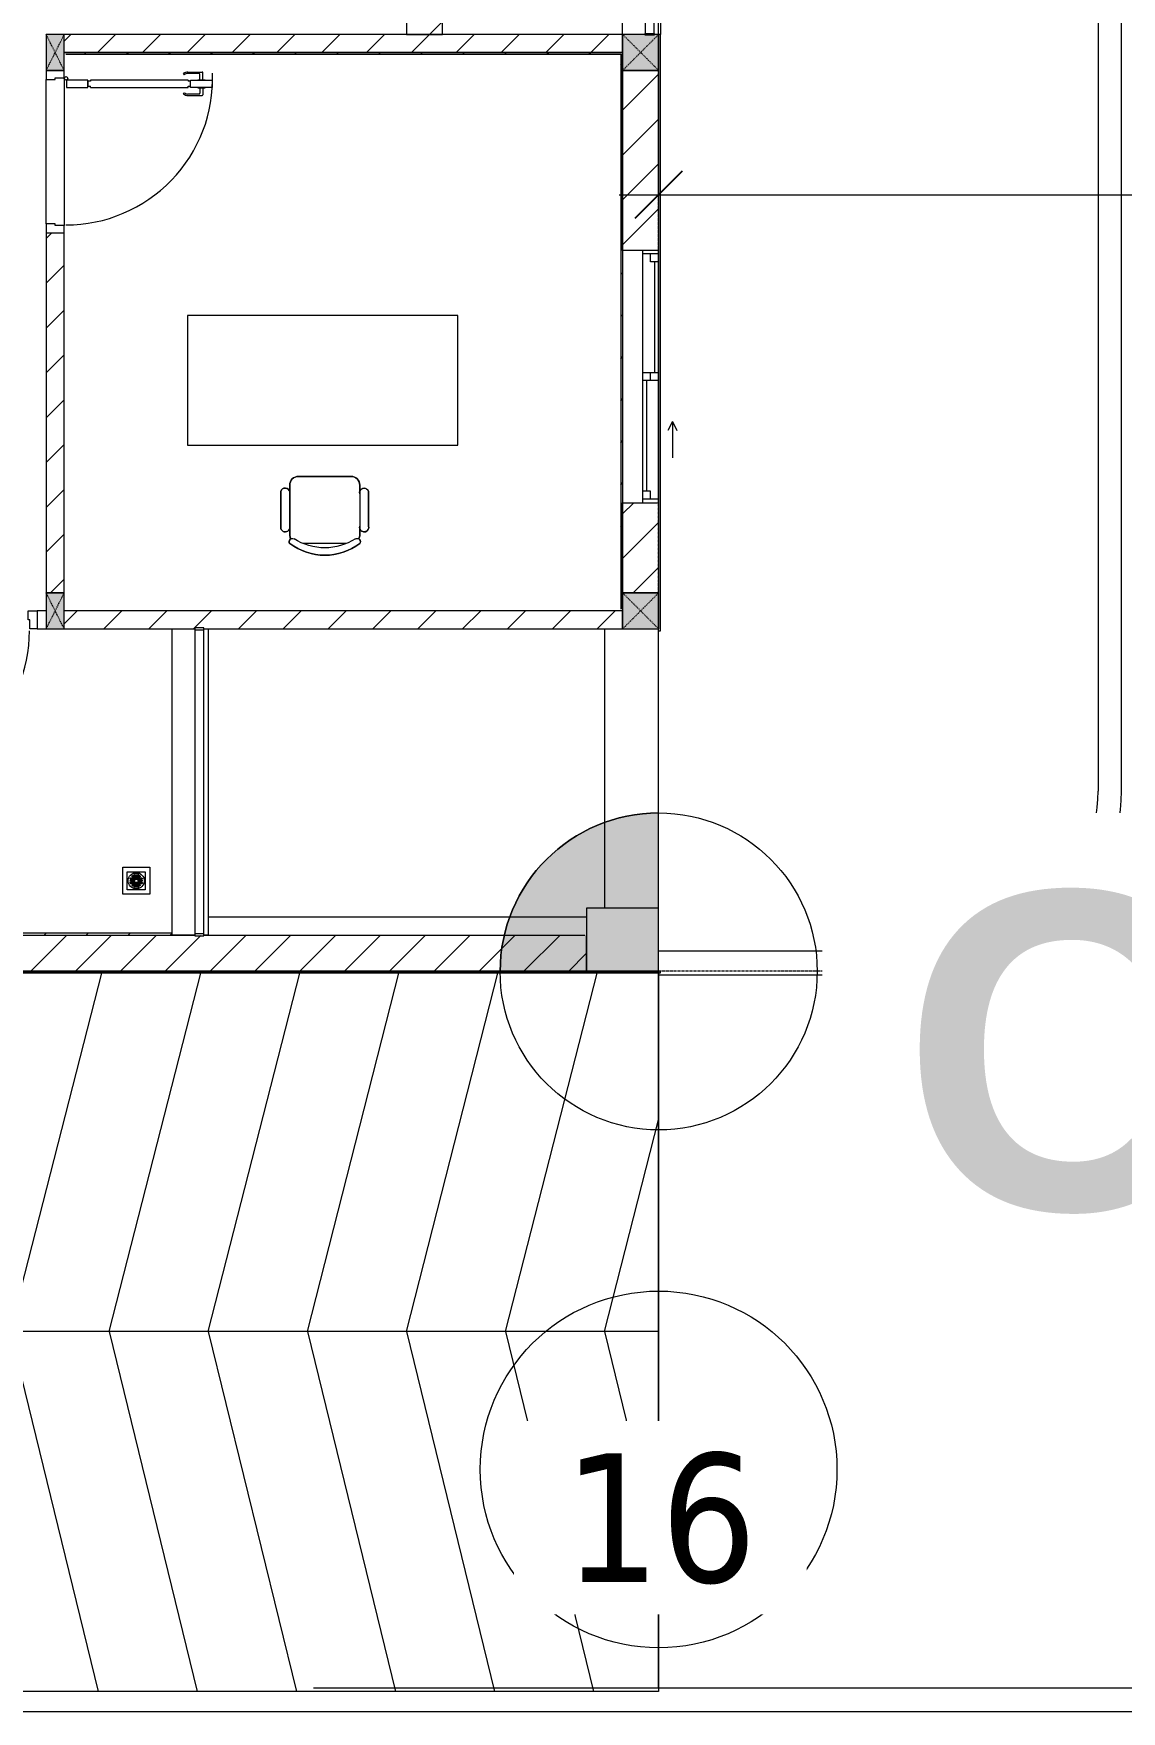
# Model space of a CAD drawing. Header units: millimetres. Extents: x 5356 to 209803, y -16346 to 109894.
# Drawn here: x 123783 to 129822, y 13127 to 22442 of the extents above; entities that cross this region are included whole.
import ezdxf

# ---------------------------------------------------------------- set-up
doc = ezdxf.new("R2010")
doc.units = ezdxf.units.MM
doc.linetypes.add('Dash', pattern=[6, 3, -3])
doc.linetypes.add('Grid Line', pattern=[22.225, 12.7, -3.175, 3.175, -3.175])
for name, color, linetype, lineweight in [('0-1', 7, 'Continuous', 5), ('A-ANNO-DIMS', 211, 'Continuous', 9), ('A-ANNO-DIMS-220', 211, 'Continuous', 9), ('A-ANNO-NOTE', 131, 'Continuous', 9), ('A-ANNO-NOTE-1', 131, 'Continuous', 18), ('A-DETL-GENF-1', 9, 'Continuous', 9), ('A-DETL-THIN', 151, 'Continuous', 9), ('A-DOOR-1', 9, 'Continuous', 9), ('A-FLOR', 192, 'Continuous', 9), ('A-FLOR-1', 9, 'Continuous', 9), ('A-FLOR-HRAL', 11, 'Continuous', 9), ('A-FLOR-HRAL-1', 9, 'Continuous', 9), ('A-GLAZ', 151, 'Continuous', 9), ('A-WALL', 113, 'Continuous', 9), ('A-WALL-1', 253, 'Continuous', 18), ('A-WALL-2', 9, 'Continuous', 9), ('A-WALL-3', 113, 'Continuous', 18), ('A-WALL-PATT-1', 10, 'Continuous', 9), ('A-WALL-PATT-2', 9, 'Continuous', 9), ('A-WALL-PATT-3', 111, 'Continuous', 9), ('G-IMPT', 8, 'Continuous', 9), ('I-FURN', 30, 'Continuous', 9), ('I-FURN-1', 9, 'Continuous', 9), ('I-WALL-1', 253, 'Continuous', 18), ('M-EQPM', 50, 'Continuous', 9), ('S-BEAM-1', 9, 'Continuous', 9), ('S-COLS', 52, 'Continuous', 9), ('S-COLS-1', 254, 'Continuous', 5), ('S-COLS-2', 253, 'Continuous', 18), ('S-COLS-3', 9, 'Continuous', 9), ('S-COLS-4', 52, 'Continuous', 18), ('S-COLS-5', 52, 'Dash', 9), ('S-COLS-HDLN', 52, 'Dash', 9), ('S-COLS-HDLN-1', 9, 'Dash', 9), ('S-GRID-1', 1, 'Grid Line', 9), ('S-GRID-IDEN', 1, 'Continuous', 9)]:
    doc.layers.add(name, color=color, linetype=linetype, lineweight=lineweight)
doc.styles.add('Arial_2', font='arial_0.ttf', dxfattribs={"width": 0.9, "height": 660})
doc.styles.add('Arial_B', font='arialbd_0.ttf', dxfattribs={"height": 1760})
doc.styles.add('Tahoma_B', font='tahomabd_0.ttf', dxfattribs={"height": 715})
doc.dimstyles.new('1_Dim_chi_tiet_khu_đất_2', dxfattribs={"dimscale": 304.8, "dimtxt": 673.371204, "dimasz": 0.866142, "dimexe": 0.721785, "dimexo": 0.0625, "dimgap": 0.072178, "dimtad": 1, "dimdec": 0, "dimrnd": 5, "dimzin": 0, "dimdsep": 46, "dimtxsty": 'Arial_2', "dimblk1": 'OBLIQUE', "dimblk2": 'OBLIQUE', "dimsah": 1, "dimcen": 0.09, "dimdle": 0.721785, "dimazin": 0, "dimtfac": 1, "dimtdec": 4, "dimtix": 1, "dimtmove": 0, "dimatfit": 3, "dimfxl": 2.165354, "dimfxlon": 1, "dimtvp": 1, "dimtolj": 1, "dimtzin": 0, "dimarcsym": 2})
pattern_1 = [(45, (0, 0), (-124.4508, 124.4508), [])]
pattern_2 = [(45, (0, 0), (-116.67262, 116.67262), [])]

# ---------------------------------------------------------------- blocks, each defined once
blk = doc.blocks.new('NCV_TKTC_KET CAU_rvt-1-TKCS_MB ĐỊNH VỊ MỐC TỌA ĐỘ CÔNG TRÌNH')
at = {"layer": 'S-COLS-1'}
blk.add_hatch(color=256, dxfattribs=at).paths.add_polyline_path([(127252.6, 17236.9), (127252.6, 17586.9), (126852.6, 17586.9), (126852.6, 17236.9)])
at = {"layer": 'A-FLOR-1'}
blk.add_line((127252.6, 17586.9), (127252.6, 19136.9), dxfattribs=at)
at = {"layer": 'S-BEAM-1'}
for p, q in [((126952.6, 19136.9), (126952.6, 17586.9)), ((127252.6, 17586.9), (127252.6, 19136.9)), ((126852.6, 17536.9), (124752.6, 17536.9))]:
    blk.add_line(p, q, dxfattribs=at)
at = {"layer": 'S-COLS-2'}
for p, q in [((127252.6, 17586.9), (126852.6, 17586.9)), ((126852.6, 17586.9), (126852.6, 17236.9)), ((127252.6, 17236.9), (127252.6, 17586.9)), ((126852.6, 17236.9), (127252.6, 17236.9))]:
    blk.add_line(p, q, dxfattribs=at)
blk = doc.blocks.new('DOOR_CW_01 CANH MO-PANEL KINH - DIW_01-900x2200-CỬA GỖ VÂN LAMINATE-553393-TKCS_MB ĐỊNH VỊ MỐC TỌA ĐỘ CÔNG TRÌNH')
at = {"layer": 'A-DETL-GENF-1'}
for p, q in [((-397, 872), (-357, 872)), ((-397, 752), (-397, 872)), ((-357, 872), (-357, 752)), ((-442, 737), (-442, 816.5)), ((-399, 820.5), (-438, 820.5)), ((-434, 799.5), (-434, 737)), ((-399, 803.5), (-430, 803.5)), ((-399, 831.8), (-397, 831.8)), ((-399, 792.2), (-399, 831.8)), ((-397, 792.2), (-399, 792.2)), ((-397, 792.2), (-397, 831.8)), ((-357, 752), (-397, 752)), ((-363, 752), (-391, 752)), ((-391, 752), (-391, 738)), ((-363, 738), (-363, 752)), ((-357, 792.2), (-357, 831.8)), ((-355, 831.8), (-357, 831.8)), ((-357, 792.2), (-355, 792.2)), ((-355, 792.2), (-355, 831.8)), ((-355, 820.5), (-316, 820.5)), ((-355, 803.5), (-324, 803.5)), ((-320, 799.5), (-320, 737)), ((-312, 737), (-312, 816.5)), ((-433.9, 711.2), (-427.3, 715.8)), ((-397, 738), (-391, 738)), ((-397, 738), (-397, 196)), ((-357, 738), (-363, 738)), ((-357, 196), (-357, 738)), ((-320.1, 711.2), (-326.7, 715.8)), ((-397, 196), (-391, 196)), ((-391, 196), (-391, 182)), ((-357, 196), (-363, 196)), ((-363, 182), (-363, 196)), ((-357, 182), (-397, 182)), ((-397, 182), (-397, 62)), ((-391, 182), (-363, 182)), ((-357, 62), (-357, 182)), ((-397, 62), (-357, 62))]:
    blk.add_line(p, q, dxfattribs=at)
blk.add_circle((-407, 60), 10, dxfattribs=at)
for centre, radius, start, end in [((-407, 60), 814, 360, 92), ((-438, 816.5), 4, 90, 180), ((-430, 799.5), 4, 90, 180), ((-324, 799.5), 4, 360, 90), ((-316, 816.5), 4, 0, 90), ((-397, 737), 45, 180, 215), ((-397, 737), 37, 180, 215), ((-357, 737), 37, 325, 0), ((-357, 737), 45, 325, 0)]:
    blk.add_arc(centre, radius, start, end, dxfattribs=at)
at = {"layer": 'A-DOOR-1'}
for p, q in [((-410, 50), (-450, 50)), ((-450, 50), (-450, -50)), ((-410, 0), (-410, 50)), ((-400, 0), (-410, 0)), ((-407, 50), (-382, 50)), ((-400, -50), (-400, 0)), ((410, 0), (400, 0)), ((400, 0), (400, -50)), ((450, 50), (410, 50)), ((410, 50), (410, 0)), ((450, -50), (450, 50)), ((-450, -50), (-400, -50)), ((400, -50), (450, -50))]:
    blk.add_line(p, q, dxfattribs=at)
blk = doc.blocks.new('BAN LV A - BAN LV A_dwg_ban hoc2-348006-TKCS_MB ĐỊNH VỊ MỐC TỌA ĐỘ CÔNG TRÌNH')
at = {"layer": 'I-FURN'}
for p, q in [((-194.4, 388.8), (-194.4, 113.4)), ((145.8, 437.4), (-145.8, 437.4)), ((194.4, 113.4), (194.4, 388.8)), ((-243, 354.4), (-243, 162)), ((194.4, 351.4), (194.4, 150.8)), ((243.7, 162), (243.7, 354.4)), ((-120.5, 64.8), (120.5, 64.8))]:
    blk.add_line(p, q, dxfattribs=at)
at = {"layer": 'I-FURN', "flags": 128}
blk.add_lwpolyline([(-737.8, 610.5), (-737.8, 1330.5), (-154.9, 1330.5), (762.2, 1330.5), (762.2, 610.5)], close=True, dxfattribs=at)
at = {"layer": 'I-FURN'}
for centre, radius, start, end in [((-145.8, 388.8), 48.6, 90, 180), ((145.8, 388.8), 48.6, 360, 90), ((-218.7, 347.3), 25.3, 343.7398, 163.7398), ((219.4, 347.3), 25.3, 16.2602, 170.70537), ((-218.7, 154.9), 25.3, 163.7398, 16.2602), ((-180.2, 75.4), 17.8, 57.97259, 216.69006), ((-145.8, 113.4), 48.6, 180, 207.58444), ((180.2, 75.4), 17.8, 323.30994, 122.02741), ((145.8, 113.4), 48.6, 332.41556, 0), ((219.4, 154.9), 25.3, 189.29463, 16.2602), ((0, 324), 324, 233.1301, 306.8699), ((0, 359.3), 318.2, 237.57575, 302.42425)]:
    blk.add_arc(centre, radius, start, end, dxfattribs=at)
blk = doc.blocks.new('BAN LV A - BAN LV A_dwg-348005-TKCS_MB ĐỊNH VỊ MỐC TỌA ĐỘ CÔNG TRÌNH')
at = {"extrusion": (0, 0, -1), "zscale": -1, "rotation": 180}
blk.add_blockref('BAN LV A - BAN LV A_dwg_ban hoc2-348006-TKCS_MB ĐỊNH VỊ MỐC TỌA ĐỘ CÔNG TRÌNH', (-729, 1383.7), dxfattribs=at)
blk = doc.blocks.new('BAN LV A - BAN LV A-348231-TKCS_MB ĐỊNH VỊ MỐC TỌA ĐỘ CÔNG TRÌNH')
at = {"layer": 'I-FURN-1'}
for p, q in [((486, 1221.7), (486, 1029.3)), ((534.6, 1270.3), (534.6, 1235.9)), ((923.4, 1232.9), (923.4, 1270.3)), ((972.7, 1029.3), (972.7, 1221.7)), ((534.6, 1029.3), (534.6, 994.9)), ((923.4, 994.9), (923.4, 1032.3)), ((583.2, 946.3), (874.8, 946.3)), ((1491.2, 773.2), (-8.8, 773.2)), ((-8.8, 773.2), (-8.8, 53.2)), ((1491.2, 53.2), (1491.2, 773.2)), ((-8.8, 53.2), (1491.2, 53.2))]:
    blk.add_line(p, q, dxfattribs=at)
for centre, radius, start, end in [((548.9, 1308.3), 17.8, 143.30994, 240.59603), ((729, 1059.7), 324, 53.1301, 126.8699), ((909.2, 1308.3), 17.8, 299.40397, 36.69006), ((510.3, 1228.8), 25.3, 16.2602, 196.2602), ((583.2, 1270.3), 48.6, 152.41556, 180), ((874.8, 1270.3), 48.6, 360, 27.58444), ((948.4, 1228.8), 25.3, 343.7398, 170.70537), ((510.3, 1036.4), 25.3, 196.2602, 343.7398), ((948.4, 1036.4), 25.3, 189.29463, 343.7398), ((583.2, 994.9), 48.6, 180, 270), ((874.8, 994.9), 48.6, 270, 360)]:
    blk.add_arc(centre, radius, start, end, dxfattribs=at)
blk.add_blockref('BAN LV A - BAN LV A_dwg-348005-TKCS_MB ĐỊNH VỊ MỐC TỌA ĐỘ CÔNG TRÌNH', (0, 0))
blk = doc.blocks.new('Railing - 50 x 10mm-457210-TKCS_MB ĐỊNH VỊ MỐC TỌA ĐỘ CÔNG TRÌNH')
at = {"layer": 'A-FLOR-HRAL-1'}
for p, q in [((25, 5), (-25, 5)), ((-25, 5), (-25, -5)), ((25, -5), (25, 5)), ((-25, -5), (25, -5))]:
    blk.add_line(p, q, dxfattribs=at)
blk = doc.blocks.new('Railing - Railing-852320-TKCS_MB ĐỊNH VỊ MỐC TỌA ĐỘ CÔNG TRÌNH')
at = {"layer": 'A-FLOR-HRAL-1'}
for p, q in [((101769.1, 9871.7), (101769.1, 8182.9)), ((101819.1, 8182.9), (101819.1, 9871.7))]:
    blk.add_line(p, q, dxfattribs=at)
at = {"rotation": 180}
for p in [(101794.1, 9876.7), (101794.1, 8177.9)]:
    blk.add_blockref('Railing - 50 x 10mm-457210-TKCS_MB ĐỊNH VỊ MỐC TỌA ĐỘ CÔNG TRÌNH', p, dxfattribs=at)
blk = doc.blocks.new('G1_SOF - BO TRU - 100x200-V63-TKCS_MB ĐỊNH VỊ MỐC TỌA ĐỘ CÔNG TRÌNH')
at = {"layer": 'S-COLS-3'}
blk.add_hatch(color=256, dxfattribs=at).paths.add_polyline_path([(50, -100), (50, 100), (-50, 100), (-50, -100)])
at = {"layer": 'S-COLS-2'}
for p, q in [((50, 100), (-50, 100)), ((-50, 100), (-50, -100)), ((50, -100), (50, 100)), ((-50, -100), (50, -100))]:
    blk.add_line(p, q, dxfattribs=at)
at = {"layer": 'S-COLS-HDLN-1'}
for p, q in [((50, 100), (-50, -100)), ((-50, 100), (50, -100))]:
    blk.add_line(p, q, dxfattribs=at)
blk = doc.blocks.new('DOOR_CW_01 CANH MO-PANEL KINH - DIG_01-900x2200-CỬA NHÔM KÍNH-400860-TKCS_MB ĐỊNH VỊ MỐC TỌA ĐỘ CÔNG TRÌNH')
at = {"layer": 'A-DETL-GENF-1'}
for p, q in [((-397, -182), (-397, -62)), ((-397, -62), (-357, -62)), ((-357, -62), (-357, -182)), ((-357, -182), (-397, -182)), ((-391, -196), (-391, -182)), ((-391, -182), (-363, -182)), ((-363, -182), (-363, -196)), ((-397, -196), (-391, -196)), ((-397, -738), (-397, -196)), ((-357, -196), (-363, -196)), ((-357, -196), (-357, -738)), ((-442, -737), (-442, -816.5)), ((-434, -799.5), (-434, -737)), ((-433.9, -711.2), (-427.3, -715.8)), ((-397, -738), (-391, -738)), ((-391, -752), (-391, -738)), ((-357, -738), (-363, -738)), ((-363, -738), (-363, -752)), ((-320.1, -711.2), (-326.7, -715.8)), ((-320, -799.5), (-320, -737)), ((-312, -737), (-312, -816.5)), ((-399, -820.5), (-438, -820.5)), ((-399, -803.5), (-430, -803.5)), ((-399, -792.2), (-399, -831.8)), ((-397, -792.2), (-399, -792.2)), ((-399, -831.8), (-397, -831.8)), ((-357, -752), (-397, -752)), ((-397, -752), (-397, -872)), ((-397, -792.2), (-397, -831.8)), ((-363, -752), (-391, -752)), ((-357, -872), (-357, -752)), ((-357, -792.2), (-357, -831.8)), ((-357, -792.2), (-355, -792.2)), ((-355, -831.8), (-357, -831.8)), ((-355, -792.2), (-355, -831.8)), ((-355, -803.5), (-324, -803.5)), ((-355, -820.5), (-316, -820.5)), ((-397, -872), (-357, -872))]:
    blk.add_line(p, q, dxfattribs=at)
blk.add_circle((-407, -60), 10, dxfattribs=at)
for centre, radius, start, end in [((-407, -60), 814, 268, 0), ((-397, -737), 45, 145, 180), ((-397, -737), 37, 145, 180), ((-357, -737), 37, 0, 35), ((-357, -737), 45, 360, 35), ((-438, -816.5), 4, 180, 270), ((-430, -799.5), 4, 180, 270), ((-324, -799.5), 4, 270, 0), ((-316, -816.5), 4, 270, 0)]:
    blk.add_arc(centre, radius, start, end, dxfattribs=at)
at = {"layer": 'A-DOOR-1'}
for p, q in [((-450, -50), (-450, 50)), ((-450, 50), (-400, 50)), ((-400, 50), (-400, 0)), ((400, 0), (400, 50)), ((400, 50), (450, 50)), ((450, 50), (450, -50)), ((-410, -50), (-450, -50)), ((-410, 0), (-410, -50)), ((-400, 0), (-410, 0)), ((-407, -50), (-382, -50)), ((410, 0), (400, 0)), ((410, -50), (410, 0)), ((450, -50), (410, -50))]:
    blk.add_line(p, q, dxfattribs=at)
blk = doc.blocks.new('NCV_TKTC_TANG 1_rvt-1-TKCS_MB ĐỊNH VỊ MỐC TỌA ĐỘ CÔNG TRÌNH')
at = {"layer": 'A-WALL-PATT-1'}
h = blk.add_hatch(dxfattribs=at)
h.set_pattern_fill('FP_2', color=256, style=0, pattern_type=2)
h.set_pattern_definition(pattern_1)
h.paths.add_polyline_path([(127052.6, 22336.9), (127052.6, 22436.9), (123952.6, 22436.9), (123952.6, 22336.9), (126399.8, 22336.9)])
h = blk.add_hatch(dxfattribs=at)
h.set_pattern_fill('FP_2', color=256, style=0, pattern_type=2)
h.set_pattern_definition(pattern_1)
h.paths.add_polyline_path([(123952.6, 19337.4), (123952.6, 21336.5), (123852.6, 21336.5), (123852.6, 19337.4)])
h.paths.add_polyline_path([(123952.6, 22236.5), (123952.6, 22236.9), (123902.6, 22236.5)])
h = blk.add_hatch(dxfattribs=at)
h.set_pattern_fill('FP_2', color=256, style=0, pattern_type=2)
h.set_pattern_definition(pattern_1)
h.paths.add_polyline_path([(123952.6, 19136.9), (124677.6, 19136.9), (124677.6, 19142.4), (124727.6, 19142.4), (124727.6, 19136.9), (127052.6, 19136.9), (127052.6, 19236.9), (123952.6, 19236.9), (123952.6, 19159.4)])
at = {"layer": 'A-WALL-PATT-2'}
h = blk.add_hatch(dxfattribs=at)
h.set_pattern_fill('FP_3', color=256, style=0, pattern_type=2)
h.set_pattern_definition(pattern_2)
h.paths.add_polyline_path([(126399.8, 22326.9), (127042.6, 22326.9), (127042.6, 22336.9), (123952.6, 22336.9), (123952.6, 22326.9), (123978.9, 22326.9)])
h = blk.add_hatch(dxfattribs=at)
h.set_pattern_fill('FP_3', color=256, style=0, pattern_type=2)
h.set_pattern_definition(pattern_2)
h.paths.add_polyline_path([(127042.6, 19246.9), (127052.6, 19246.9), (127052.6, 22336.9), (127042.6, 22336.9), (127042.6, 19837.4)])
h = blk.add_hatch(dxfattribs=at)
h.set_pattern_fill('FP_3', color=256, style=0, pattern_type=2)
h.set_pattern_definition(pattern_2)
h.paths.add_polyline_path([(123373.7, 17436.9), (124552.6, 17436.9), (124552.6, 17446.9), (122952.6, 17446.9), (122952.6, 17436.9)])
at = {"layer": 'A-FLOR-1'}
for p, q in [((123852.6, 21386.5), (123852.6, 22186.5)), ((123952.6, 22196.5), (123952.6, 21376.5))]:
    blk.add_line(p, q, dxfattribs=at)
at = {"layer": 'A-WALL-1'}
for p, q in [((127052.6, 22436.9), (123952.6, 22436.9)), ((127052.6, 22336.9), (127052.6, 22436.9)), ((123952.6, 22336.9), (127052.6, 22336.9)), ((123852.6, 19337.4), (123952.6, 19337.4)), ((123852.6, 19236.9), (123842.6, 19236.9)), ((127052.6, 19236.9), (123952.6, 19236.9)), ((127052.6, 19136.9), (127052.6, 19236.9)), ((123952.6, 19136.9), (124677.6, 19136.9)), ((124727.6, 19136.9), (127052.6, 19136.9))]:
    blk.add_line(p, q, dxfattribs=at)
at = {"layer": 'A-WALL-2'}
for p, q in [((123852.6, 21386.5), (123852.6, 22186.5)), ((123952.6, 22196.5), (123952.6, 21376.5)), ((123852.6, 21336.5), (123852.6, 19337.4)), ((123952.6, 19337.4), (123952.6, 21336.5)), ((123842.6, 19236.9), (123802.6, 19236.9)), ((123802.6, 19136.9), (123852.6, 19136.9)), ((124552.6, 17446.9), (124552.6, 19136.9)), ((124752.6, 19136.9), (124752.6, 17436.9)), ((124677.6, 17436.9), (124552.6, 17436.9)), ((124752.6, 17436.9), (124727.6, 17436.9))]:
    blk.add_line(p, q, dxfattribs=at)
at = {"layer": 'I-WALL-1'}
for p, q in [((127042.6, 22336.9), (123952.6, 22336.9)), ((123962.6, 22326.9), (127042.6, 22326.9)), ((127052.6, 22336.9), (127042.6, 22336.9)), ((127042.6, 22326.9), (127042.6, 19246.9)), ((127052.6, 21237.4), (127052.6, 22336.9)), ((127052.6, 19246.9), (127052.6, 19837.4)), ((122952.6, 17436.9), (124552.6, 17436.9)), ((124552.6, 17446.9), (122962.6, 17446.9)), ((124552.6, 17436.9), (124552.6, 17446.9))]:
    blk.add_line(p, q, dxfattribs=at)
at = {"layer": 'A-DOOR-1', "rotation": 269.9999999999996}
blk.add_blockref('DOOR_CW_01 CANH MO-PANEL KINH - DIW_01-900x2200-CỬA GỖ VÂN LAMINATE-553393-TKCS_MB ĐỊNH VỊ MỐC TỌA ĐỘ CÔNG TRÌNH', (123902.6, 21786.5), dxfattribs=at)
at = {"layer": 'A-DOOR-1'}
blk.add_blockref('DOOR_CW_01 CANH MO-PANEL KINH - DIG_01-900x2200-CỬA NHÔM KÍNH-400860-TKCS_MB ĐỊNH VỊ MỐC TỌA ĐỘ CÔNG TRÌNH', (123352.6, 19186.9), dxfattribs=at)
at = {"layer": 'A-FLOR-HRAL-1'}
blk.add_blockref('Railing - Railing-852320-TKCS_MB ĐỊNH VỊ MỐC TỌA ĐỘ CÔNG TRÌNH', (22908.5, 9260.7), dxfattribs=at)
at = {"layer": 'I-FURN-1', "rotation": 180}
blk.add_blockref('BAN LV A - BAN LV A-348231-TKCS_MB ĐỊNH VỊ MỐC TỌA ĐỘ CÔNG TRÌNH', (126128.2, 20929.7), dxfattribs=at)
at = {"layer": 'S-COLS-3', "rotation": 180}
for p in [(123902.6, 22336.9), (123902.6, 19236.9)]:
    blk.add_blockref('G1_SOF - BO TRU - 100x200-V63-TKCS_MB ĐỊNH VỊ MỐC TỌA ĐỘ CÔNG TRÌNH', p, dxfattribs=at)
blk = doc.blocks.new('1_FAMILY RVT - W01-WxH 1400x1400xmm-389822-TKCS_MB ĐỊNH VỊ MỐC TỌA ĐỘ CÔNG TRÌNH')
at = {"layer": 'A-GLAZ'}
for p, q in [((248.4, 172.39), (299.2, 197.79)), ((-700, 96.19), (-700, -103.81)), ((700, 96.19), (-700, 96.19)), ((-700, 96.19), (-636.5, 96.19)), ((-680.95, 96.19), (-680.95, 7.29)), ((-636.5, 96.19), (-22.225, 96.19)), ((-636.5, 96.19), (-636.5, 51.74)), ((-22.225, 7.29), (-22.225, 96.19)), ((-22.225, 96.19), (22.225, 96.19)), ((22.225, 96.19), (680.95, 96.19)), ((22.225, 96.19), (22.225, 7.29)), ((248.4, 172.39), (299.2, 146.99)), ((248.4, 172.39), (451.6, 172.39)), ((680.95, 96.19), (700, 96.19)), ((680.95, 96.19), (680.95, 7.29)), ((700, -103.81), (700, 96.19)), ((-700, 7.29), (-680.95, 7.29)), ((-636.5, 51.74), (-680.95, 51.74)), ((-680.95, 7.29), (-22.225, 7.29)), ((-636.5, 73.965), (-22.225, 73.965)), ((22.225, 51.74), (-22.225, 51.74)), ((-22.225, 7.29), (22.225, 7.29)), ((22.225, 29.515), (636.5, 29.515)), ((22.225, 7.29), (636.5, 7.29)), ((636.5, 51.74), (636.5, 7.29)), ((680.95, 51.74), (636.5, 51.74)), ((636.5, 7.29), (700, 7.29)), ((-700, -103.81), (700, -103.81))]:
    blk.add_line(p, q, dxfattribs=at)
blk = doc.blocks.new('TKTC_XREF_251221_MB TANG 1 - TKTC_XREF_260130_MB TANG 1_dwg_THU NUOC - THU NUOC-444531-TKCS_MB TẦNG 1-4202124-TKCS_MB ĐỊNH VỊ MỐC TỌA ĐỘ CÔNG TRÌNH')
at = {"layer": 'M-EQPM'}
for p, q in [((-23.3, 10.8), (40.9, 10.8)), ((40.9, 4.8), (-23.3, 4.8)), ((-11, 23.3), (28.5, 23.3)), ((28.5, 17.3), (-11, 17.3)), ((-1.1, 35.6), (18.5, 35.6)), ((18.5, 29.6), (-1.1, 29.6)), ((-23.3, -13.6), (40.9, -13.6)), ((40.9, -19.6), (-23.3, -19.6)), ((-11, -26.1), (28.5, -26.1)), ((28.5, -32.1), (-11, -32.1)), ((-1.1, -38.5), (18.5, -38.5)), ((18.5, -44.5), (-1.1, -44.5))]:
    blk.add_line(p, q, dxfattribs=at)
at = {"layer": 'M-EQPM', "flags": 128}
for points in [[(83.7, -79.4), (83.7, 70.6), (-66.3, 70.6), (-66.3, -79.4)], [(58.7, -54.4), (58.7, 45.6), (-41.3, 45.6), (-41.3, -54.4)]]:
    blk.add_lwpolyline(points, close=True, dxfattribs=at)
for points in [[(-23.3, -1.2), (0.7, -1.2), (0.7, -7.2), (-23.3, -7.2)], [(40.9, -7.2), (16.7, -7.2), (16.7, -1.2), (40.9, -1.2)]]:
    blk.add_lwpolyline(points, dxfattribs=at)
at = {"layer": 'M-EQPM'}
for centre, radius, start, end in [((8.7, -4.4), 45, 360, 180), ((8.7, -4.4), 45, 360, 180), ((-23.3, 7.8), 3, 90, 270), ((-11, 20.3), 3, 90, 270), ((-1.1, 32.6), 3, 90, 270), ((18.5, 32.6), 3, 270, 90), ((28.5, 20.3), 3, 270, 90), ((40.9, 7.8), 3, 270, 90), ((8.7, -4.4), 45, 180, 360), ((8.7, -4.4), 45, 180, 360), ((-23.3, -4.2), 3, 90, 270), ((-23.3, -16.6), 3, 90, 270), ((-11, -29.1), 3, 90, 270), ((-1.1, -41.5), 3, 90, 270), ((18.5, -41.5), 3, 270, 90), ((28.5, -29.1), 3, 270, 90), ((40.9, -4.2), 3, 270, 90), ((40.9, -16.6), 3, 270, 90)]:
    blk.add_arc(centre, radius, start, end, dxfattribs=at)
blk = doc.blocks.new('TKTC_XREF_251221_MB TANG 1 - TKTC_XREF_260130_MB TANG 1_dwg-4202109-TKCS_MB ĐỊNH VỊ MỐC TỌA ĐỘ CÔNG TRÌNH')
at = {"layer": 'G-IMPT'}
blk.add_line((-75899.1, -383759.7), (-75899.1, -382209.7), dxfattribs=at)
at = {"extrusion": (0, 0, -1), "zscale": -1}
blk.add_blockref('TKTC_XREF_251221_MB TANG 1 - TKTC_XREF_260130_MB TANG 1_dwg_THU NUOC - THU NUOC-444531-TKCS_MB TẦNG 1-4202124-TKCS_MB ĐỊNH VỊ MỐC TỌA ĐỘ CÔNG TRÌNH', (78790.5, -383603.7), dxfattribs=at)
blk = doc.blocks.new('TKTC_XREF_251221_MB TANG 1 - TKTC_XREF_251221_MB TANG 1-2038492-TKCS_MB ĐỊNH VỊ MỐC TỌA ĐỘ CÔNG TRÌNH')
blk.add_blockref('TKTC_XREF_251221_MB TANG 1 - TKTC_XREF_260130_MB TANG 1_dwg-4202109-TKCS_MB ĐỊNH VỊ MỐC TỌA ĐỘ CÔNG TRÌNH', (169499.1, 384109.7))
blk = doc.blocks.new('G1_SOF - BO TRU - 200x200-3051103-TKCS_MB ĐỊNH VỊ MỐC TỌA ĐỘ CÔNG TRÌNH')
at = {"layer": 'S-COLS-HDLN'}
for p, q in [((-100, -100), (100, 100)), ((100, -100), (-100, 100))]:
    blk.add_line(p, q, dxfattribs=at)
blk = doc.blocks.new('Railing - 50 x 10mm-1251311-TKCS_MB ĐỊNH VỊ MỐC TỌA ĐỘ CÔNG TRÌNH')
at = {"layer": 'A-FLOR-HRAL'}
for p, q in [((25, 5), (-25, 5)), ((-25, 5), (-25, -5)), ((25, -5), (25, 5)), ((-25, -5), (25, -5))]:
    blk.add_line(p, q, dxfattribs=at)
blk = doc.blocks.new('Railing - Railing-3225005-TKCS_MB ĐỊNH VỊ MỐC TỌA ĐỘ CÔNG TRÌNH')
at = {"layer": 'A-FLOR-HRAL'}
for p, q in [((127177.6, 25356.9), (127177.6, 22442.4)), ((127227.6, 22442.4), (127227.6, 25356.9))]:
    blk.add_line(p, q, dxfattribs=at)
at = {"extrusion": (0, 0, -1), "zscale": -1}
for p in [(-127202.6, 25361.9), (-127202.6, 22437.4)]:
    blk.add_blockref('Railing - 50 x 10mm-1251311-TKCS_MB ĐỊNH VỊ MỐC TỌA ĐỘ CÔNG TRÌNH', p, dxfattribs=at)
blk = doc.blocks.new('Grid - M_Grid Head - Circle-353313-TKCS_MB ĐỊNH VỊ MỐC TỌA ĐỘ CÔNG TRÌNH')
at = {"layer": 'S-GRID-IDEN'}
blk.add_circle((0, 0), 4.5, dxfattribs=at)
blk = doc.blocks.new('SSA-CLH-COORDINATE POINT - Site-1604541-TKCS_MB ĐỊNH VỊ MỐC TỌA ĐỘ CÔNG TRÌNH')
at = {"layer": 'A-ANNO-NOTE'}
h = blk.add_hatch(color=256, dxfattribs=at)
edge = h.paths.add_edge_path()
edge.add_line((0, 0), (-4, 0))
edge.add_arc((0, 0), 4, 90, 180, ccw=False)
edge.add_line((0, 4), (0, 0))
for p, q in [((0, 0), (0, 4)), ((-4, 0), (0, 0))]:
    blk.add_line(p, q, dxfattribs=at)
blk.add_arc((0, 0), 4, 90, 180, dxfattribs=at)
at = {"layer": 'A-ANNO-NOTE-1'}
blk.add_circle((0, 0), 4, dxfattribs=at)
blk = doc.blocks.new('DIMBLOCK29-TKCS_MB ĐỊNH VỊ MỐC TỌA ĐỘ CÔNG TRÌNH')
at = {"layer": 'A-ANNO-DIMS-220'}
for p, q in [((127252.6, 22207.6), (127252.6, 21327.6)), ((127252.6, 21547.6), (127252.6, 22207.6)), ((134801.5, 22207.6), (134801.5, 21327.6)), ((134801.5, 21547.6), (134801.5, 22207.6)), ((127032.6, 21547.6), (135021.5, 21547.6))]:
    blk.add_line(p, q, dxfattribs=at)
at = {"layer": 'A-ANNO-DIMS-220', "lineweight": 25}
for p, q in [((127252.6, 21547.6), (127384.6, 21679.6)), ((134801.5, 21547.6), (134933.5, 21679.6)), ((127252.6, 21547.6), (127120.6, 21415.6)), ((134801.5, 21547.6), (134669.5, 21415.6))]:
    blk.add_line(p, q, dxfattribs=at)
at = {"layer": 'A-ANNO-DIMS-220', "color": 0, "insert": (130115.4, 22426.5), "char_height": 660, "width": 2187.938, "attachment_point": 1, "line_spacing_factor": 0.941778, "style": 'Arial_2'}
blk.add_mtext('7550', dxfattribs=at)
blk = doc.blocks.new('_Oblique')
at = {"color": 0, "linetype": 'ByBlock', "lineweight": -2}
blk.add_line((-0.5, -0.5), (0.5, 0.5), dxfattribs=at)

msp = doc.modelspace()

# ---------------------------------------------------------------- hatches: boundary and pattern name
at = {"layer": 'A-WALL-PATT-3'}
h = msp.add_hatch(dxfattribs=at)
h.set_pattern_fill('FP_1', color=256, style=0, pattern_type=2)
h.set_pattern_definition(pattern_1)
h.paths.add_polyline_path([(126052.6, 22436.9), (126052.6, 22612.4), (125852.6, 22612.4), (125852.6, 22436.9), (125952.6, 22436.9)])
h.paths.add_polyline_path([(125952.6, 25112.4), (126052.6, 25112.4), (126052.6, 25436.9), (125852.6, 25436.9), (125852.6, 25112.4)])
h = msp.add_hatch(dxfattribs=at)
h.set_pattern_fill('FP_1', color=256, style=0, pattern_type=2)
h.set_pattern_definition(pattern_1)
h.paths.add_polyline_path([(127252.6, 19336.9), (127252.6, 19837.4), (127052.6, 19837.4), (127052.6, 19336.9)])
h.paths.add_polyline_path([(127252.6, 21237.4), (127252.6, 22237.4), (127052.6, 22237.4), (127052.6, 21237.4)])
h = msp.add_hatch(dxfattribs=at)
h.set_pattern_fill('FP_1', color=256, style=0, pattern_type=2)
h.set_pattern_definition(pattern_1)
h.paths.add_polyline_path([(126852.6, 17235.3), (126852.6, 17435.3), (122952.6, 17435.3), (122952.6, 17235.3), (126399.8, 17235.3)])
at = {"layer": 'S-COLS-1'}
for points in [[(127227.6, 22237.4), (127252.6, 22237.4), (127252.6, 22437.4), (127227.6, 22437.4), (127227.6, 22432.4), (127177.6, 22432.4), (127177.6, 22437.4), (127052.6, 22437.4), (127052.6, 22237.4), (127177.6, 22237.4)], [(127052.6, 19136.9), (127252.6, 19136.9), (127252.6, 19336.9), (127052.6, 19336.9), (127052.6, 19159.4)]]:
    msp.add_hatch(color=256, dxfattribs=at).paths.add_polyline_path(points)

# ---------------------------------------------------------------- linework, layer by layer
at = {"layer": 'A-DETL-THIN'}
for p, q in [((119252.6, 17232.3), (127252.6, 17232.3)), ((123652.6, 15236.9), (124162.6, 17232.3)), ((124202.6, 15236.9), (124712.6, 17232.3)), ((124752.6, 15236.9), (125262.6, 17232.3)), ((125302.6, 15236.9), (125812.6, 17232.3)), ((125852.6, 15236.9), (126362.6, 17232.3)), ((126402.6, 15236.9), (126912.6, 17232.3)), ((127252.6, 17232.3), (127252.6, 13236.9)), ((126952.6, 15236.9), (127252.6, 16410.6)), ((127252.6, 15236.9), (119252.6, 15236.9)), ((123652.6, 15236.9), (124141.3, 13236.9)), ((124202.6, 15236.9), (124691.3, 13236.9)), ((124752.6, 15236.9), (125241.3, 13236.9)), ((125302.6, 15236.9), (125791.3, 13236.9)), ((125852.6, 15236.9), (126341.3, 13236.9)), ((126402.6, 15236.9), (126891.3, 13236.9)), ((126952.6, 15236.9), (127252.6, 14009.4)), ((127252.6, 13236.9), (119252.6, 13236.9))]:
    msp.add_line(p, q, dxfattribs=at)
at = {"layer": 'A-FLOR'}
for p, q in [((129821.6, 18236.9), (129821.6, 33857.4)), ((129691.6, 33727.4), (129691.6, 18236.9)), ((128801.6, 17346.9), (127252.6, 17346.9)), ((127252.5, 17226.9), (127252.5, 17216.9)), ((127252.5, 17216.9), (128801.6, 17216.9)), ((127252.6, 13256.9), (127252.6, 17216.9)), ((125332.6, 13236.9), (123123.5, 13236.9)), ((132227.7, 13256.9), (125337, 13256.9)), ((123123.5, 13126.9), (132281.5, 13126.9))]:
    msp.add_line(p, q, dxfattribs=at)
for radius in [890, 1020]:
    msp.add_arc((128801.6, 18236.9), radius, 270, 360, dxfattribs=at)
at = {"layer": 'A-WALL'}
for p, q in [((127052.6, 22437.4), (127052.6, 25351.9)), ((127252.6, 22437.4), (127252.6, 25361.9)), ((127262.6, 25361.9), (127262.6, 22436.9)), ((127252.6, 22237.4), (127052.6, 22237.4)), ((127252.6, 22237.4), (127252.6, 21237.4)), ((127252.6, 19837.4), (127252.6, 19336.9)), ((127052.6, 19336.9), (127252.6, 19336.9))]:
    msp.add_line(p, q, dxfattribs=at)
at = {"layer": 'A-WALL-3'}
for p, q in [((125852.6, 22612.4), (125852.6, 22436.9)), ((126052.6, 22436.9), (126052.6, 22612.4)), ((125852.6, 22436.9), (126052.6, 22436.9)), ((127252.6, 22436.9), (127252.6, 22237.4)), ((127262.6, 22436.9), (127252.6, 22436.9)), ((127262.6, 22237.4), (127262.6, 22436.9)), ((127052.6, 22237.4), (127052.6, 21237.4)), ((127262.6, 19126.9), (127262.6, 22237.4)), ((127052.6, 19837.4), (127052.6, 19336.9)), ((127252.6, 19336.9), (127252.6, 19136.9)), ((127252.6, 19126.9), (127262.6, 19126.9)), ((124677.6, 17435.3), (122952.6, 17435.3)), ((126842.5, 17435.3), (124727.6, 17435.3)), ((126852.6, 17235.3), (126852.6, 17435.3)), ((127252.6, 17236.9), (118502.5, 17236.9)), ((122952.6, 17235.3), (126852.6, 17235.3)), ((127262.6, 17226.9), (127262.6, 17236.9)), ((118242.6, 17226.9), (127262.6, 17226.9))]:
    msp.add_line(p, q, dxfattribs=at)
at = {"layer": 'S-COLS'}
for p, q in [((127052.6, 22237.4), (127252.6, 22237.4)), ((127252.6, 19336.9), (127052.6, 19336.9))]:
    msp.add_line(p, q, dxfattribs=at)
at = {"layer": 'S-COLS-4'}
for p, q in [((127177.6, 22437.4), (127052.6, 22437.4)), ((127052.6, 22437.4), (127052.6, 22237.4)), ((127252.6, 22437.4), (127227.6, 22437.4)), ((127252.6, 22237.4), (127252.6, 22437.4)), ((127052.6, 19336.9), (127052.6, 19136.9)), ((127252.6, 19136.9), (127252.6, 19336.9)), ((127052.6, 19136.9), (127252.6, 19136.9))]:
    msp.add_line(p, q, dxfattribs=at)
at = {"layer": 'S-GRID-1'}
for p, q in [((127252.6, 20960.6), (127252.6, 80482.7)), ((127252.6, 15460.6), (127252.6, 20960.6)), ((131551.8, 17236.9), (29351.8, 17236.9))]:
    msp.add_line(p, q, dxfattribs=at)

# ---------------------------------------------------------------- block references
at = {"layer": '0-1'}
for name in ['NCV_TKTC_KET CAU_rvt-1-TKCS_MB ĐỊNH VỊ MỐC TỌA ĐỘ CÔNG TRÌNH', 'NCV_TKTC_TANG 1_rvt-1-TKCS_MB ĐỊNH VỊ MỐC TỌA ĐỘ CÔNG TRÌNH']:
    msp.add_blockref(name, (0, 0), dxfattribs=at)
at = {"layer": 'A-ANNO-NOTE', "xscale": 220, "yscale": 220, "zscale": 220}
msp.add_blockref('SSA-CLH-COORDINATE POINT - Site-1604541-TKCS_MB ĐỊNH VỊ MỐC TỌA ĐỘ CÔNG TRÌNH', (127252.6, 17235.3), dxfattribs=at)
at = {"layer": 'A-FLOR-HRAL'}
msp.add_blockref('Railing - Railing-3225005-TKCS_MB ĐỊNH VỊ MỐC TỌA ĐỘ CÔNG TRÌNH', (0, 0), dxfattribs=at)
at = {"layer": 'A-GLAZ', "rotation": 270}
msp.add_blockref('1_FAMILY RVT - W01-WxH 1400x1400xmm-389822-TKCS_MB ĐỊNH VỊ MỐC TỌA ĐỘ CÔNG TRÌNH', (127156.4, 20537.4), dxfattribs=at)
at = {"layer": 'M-EQPM'}
msp.add_blockref('TKTC_XREF_251221_MB TANG 1 - TKTC_XREF_251221_MB TANG 1-2038492-TKCS_MB ĐỊNH VỊ MỐC TỌA ĐỘ CÔNG TRÌNH', (33652.6, 17236.9), dxfattribs=at)
at = {"layer": 'S-COLS-5', "rotation": 180}
for p in [(127152.6, 22337.4), (127152.6, 19236.9)]:
    msp.add_blockref('G1_SOF - BO TRU - 200x200-3051103-TKCS_MB ĐỊNH VỊ MỐC TỌA ĐỘ CÔNG TRÌNH', p, dxfattribs=at)
at = {"layer": 'S-GRID-IDEN', "xscale": 219.9999999999998, "yscale": 219.9999999999998, "zscale": 219.9999999999998}
msp.add_blockref('Grid - M_Grid Head - Circle-353313-TKCS_MB ĐỊNH VỊ MỐC TỌA ĐỘ CÔNG TRÌNH', (127252.6, 14470.6), dxfattribs=at)

# ---------------------------------------------------------------- dimensions: what is measured, and where the dimension line sits
at = {"layer": 'A-ANNO-DIMS'}
dim = msp.add_linear_dim(base=(134801.5, 21547.6), p1=(127252.6, 22207.6), p2=(134801.5, 22207.6), dimstyle='1_Dim_chi_tiet_khu_đất_2', override={"dimpost": '<>', "dimfxl": 7548.920784}, dxfattribs=at)
dim.commit()
dim.dimension.update_dxf_attribs({"geometry": 'DIMBLOCK29-TKCS_MB ĐỊNH VỊ MỐC TỌA ĐỘ CÔNG TRÌNH', "text_midpoint": (131027, 21906.6)})

# ---------------------------------------------------------------- next in the draw order: texts
at = {"layer": 'A-ANNO-NOTE', "insert": (128601, 16781.6), "char_height": 1760, "width": 4628.8, "attachment_point": 4, "line_spacing_factor": 0.936439, "style": 'Arial_B', "bg_fill": 3, "box_fill_scale": 1.25, "bg_fill_color": 256, "bg_fill_true_color": 13158600, "bg_fill_transparency": 0}
msp.add_mtext('\\pt2794,5588,8382,11176,13970,16764,19558,22352,25146,27940,30734,33528,36322,39116,41910,44704,47498,50292,53086,55880,58674,61468,64262,67056,69850,72644,75438,78232,81026,83820,86614,89408;CT4', dxfattribs=at)
at = {"layer": 'S-GRID-IDEN', "insert": (127261.8, 14196), "char_height": 715, "width": 1267.2, "attachment_point": 5, "line_spacing_factor": 0.996129, "style": 'Tahoma_B', "bg_fill": 3, "box_fill_scale": 1.25, "bg_fill_color": 256, "bg_fill_true_color": 13158600, "bg_fill_transparency": 0}
msp.add_mtext('\\pt2793.99835,5587.9967,8382.0022,11176.00055,13969.9989,16763.99725,19558.00275,22352.0011,25145.99945,27939.9978,30734.0033,33528.00165,36322,39115.99835,41909.9967,44704.0022,47498.00055,50291.9989,53085.99725,55880.00275,58674.0011,61467.99945,64261.9978,67056.0033,69850.00165,72644,75437.99835,78231.9967,81026.0022,83820.00055,86613.9989,89407.99725;16', dxfattribs=at)

doc.saveas('drawing.dxf')
